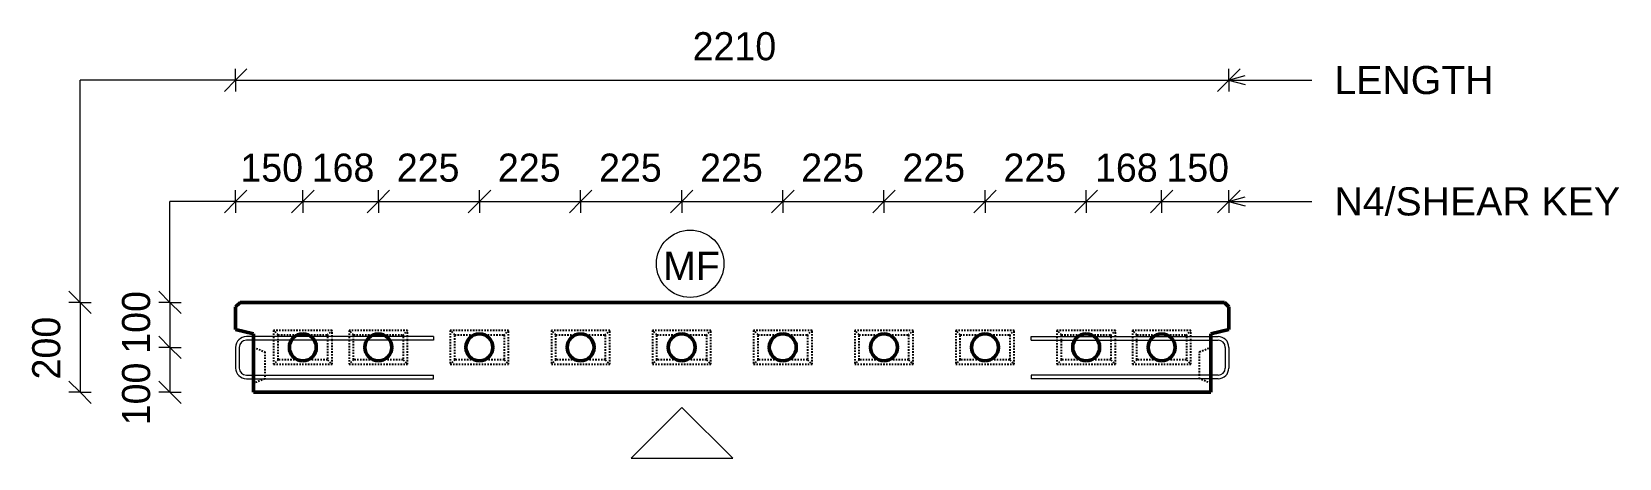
# Model space of a CAD drawing. Header units: millimetres. Extents: x -5423 to 14188, y 1067 to 21611.
# Drawn here: x -5423 to -1890, y 20118 to 21067 of the extents above; entities that cross this region are included whole.
import ezdxf

# ---------------------------------------------------------------- set-up
doc = ezdxf.new("R2010")
doc.units = ezdxf.units.MM
doc.linetypes.add('Dash', pattern=[6.36, 3.18, -3.18])
for name, color, linetype, lineweight in [('A-ANNO-DIMS', 211, 'Continuous', 9), ('A-ANNO-DIMS-25', 211, 'Continuous', 9), ('A-DETL-THIN', 151, 'Continuous', 18), ('A-WALL', 113, 'Continuous', 25), ('A-WALL-HDLN', 110, 'Dash', 25), ('G-ANNO-TEXT', 231, 'Continuous', 9), ('S-RBAR', 171, 'Continuous', 18)]:
    doc.layers.add(name, color=color, linetype=linetype, lineweight=lineweight)
doc.styles.add('Arial', font='arial.ttf', dxfattribs={"height": 62.5})
doc.styles.add('Nirmala UI Semilight', font='NirmalaS.ttf', dxfattribs={"height": 62.5})
doc.dimstyles.new('Arrow_Filled_-_2_5_NI_UI', dxfattribs={"dimscale": 304.8, "dimtxt": 65.460247, "dimasz": 0.164042, "dimexe": 0.082021, "dimexo": 0.0625, "dimgap": 0.082021, "dimtad": 1, "dimdec": 0, "dimzin": 0, "dimdsep": 46, "dimtxsty": 'Nirmala UI Semilight', "dimblk1": 'OBLIQUE', "dimblk2": 'OBLIQUE', "dimsah": 1, "dimcen": 0.09, "dimazin": 0, "dimtfac": 1, "dimtdec": 4, "dimtix": 1, "dimtmove": 0, "dimatfit": 3, "dimfxl": 0.082021, "dimfxlon": 1, "dimtvp": 1, "dimtolj": 1, "dimtzin": 0, "dimarcsym": 2})
doc.dimstyles.new('Arrow_Filled_-_2_5_NI_UI_1', dxfattribs={"dimscale": 304.8, "dimtxt": 65.460247, "dimasz": 0.164042, "dimexe": 0.082021, "dimexo": 0.0625, "dimgap": 0.082021, "dimtad": 1, "dimdec": 0, "dimzin": 0, "dimdsep": 46, "dimtxsty": 'Nirmala UI Semilight', "dimblk1": 'OBLIQUE', "dimblk2": 'OBLIQUE', "dimsah": 1, "dimcen": 0.09, "dimazin": 0, "dimtfac": 1, "dimtdec": 4, "dimtix": 1, "dimtmove": 2, "dimatfit": 3, "dimfxl": 0.082021, "dimfxlon": 1, "dimtvp": 1, "dimtolj": 1, "dimtzin": 0, "dimarcsym": 2})

# ---------------------------------------------------------------- blocks, each defined once
blk = doc.blocks.new('DIMBLOCK1-Elevation Top')
at = {"layer": 'A-ANNO-DIMS-25'}
for p, q in [((-4968.8, 20959), (-4943.8, 20984)), ((-4968.8, 20959), (-4968.8, 20984)), ((-2758.8, 20959), (-2733.8, 20984)), ((-2758.8, 20959), (-2758.8, 20984)), ((-4968.8, 20959), (-4993.8, 20934)), ((-4968.8, 20959), (-2758.8, 20959)), ((-4968.8, 20959), (-4968.8, 20934)), ((-2758.8, 20959), (-2783.8, 20934)), ((-2758.8, 20959), (-2758.8, 20934))]:
    blk.add_line(p, q, dxfattribs=at)
at = {"layer": 'A-ANNO-DIMS-25', "color": 0, "insert": (-3951.9, 21065.6), "char_height": 62.5, "width": 211.377, "attachment_point": 1, "line_spacing_factor": 1.142579, "style": 'Nirmala UI Semilight'}
blk.add_mtext('2210', dxfattribs=at)
blk = doc.blocks.new('_Oblique')
at = {"color": 0, "linetype": 'ByBlock', "lineweight": -2}
blk.add_line((-0.5, -0.5), (0.5, 0.5), dxfattribs=at)
blk = doc.blocks.new('DIMBLOCK2-Elevation Top')
at = {"layer": 'A-ANNO-DIMS-25'}
for p, q in [((-4968.8, 20689), (-4943.8, 20714)), ((-4968.8, 20689), (-4968.8, 20714)), ((-4819.3, 20689), (-4794.3, 20714)), ((-4819.3, 20689), (-4819.3, 20714)), ((-4968.8, 20689), (-4993.8, 20664)), ((-4968.8, 20689), (-4819.3, 20689)), ((-4968.8, 20689), (-4968.8, 20664)), ((-4819.3, 20689), (-4844.3, 20664)), ((-4819.3, 20689), (-4819.3, 20664))]:
    blk.add_line(p, q, dxfattribs=at)
at = {"layer": 'A-ANNO-DIMS-25', "color": 0, "insert": (-4958.3, 20795.6), "char_height": 62.5, "width": 154.248, "attachment_point": 1, "line_spacing_factor": 1.142579, "style": 'Nirmala UI Semilight'}
blk.add_mtext('150', dxfattribs=at)
blk = doc.blocks.new('DIMBLOCK3-Elevation Top')
at = {"layer": 'A-ANNO-DIMS-25'}
for p, q in [((-4819.3, 20689), (-4794.3, 20714)), ((-4819.3, 20689), (-4819.3, 20714)), ((-4651.3, 20689), (-4626.3, 20714)), ((-4651.3, 20689), (-4651.3, 20714)), ((-4819.3, 20689), (-4844.3, 20664)), ((-4819.3, 20689), (-4651.3, 20689)), ((-4819.3, 20689), (-4819.3, 20664)), ((-4651.3, 20689), (-4676.3, 20664)), ((-4651.3, 20689), (-4651.3, 20664))]:
    blk.add_line(p, q, dxfattribs=at)
at = {"layer": 'A-ANNO-DIMS-25', "color": 0, "insert": (-4799.6, 20795.6), "char_height": 62.5, "width": 154.248, "attachment_point": 1, "line_spacing_factor": 1.142579, "style": 'Nirmala UI Semilight'}
blk.add_mtext('168', dxfattribs=at)
blk = doc.blocks.new('DIMBLOCK4-Elevation Top')
at = {"layer": 'A-ANNO-DIMS-25'}
for p, q in [((-4651.3, 20689), (-4626.3, 20714)), ((-4651.3, 20689), (-4651.3, 20714)), ((-4426.3, 20689), (-4401.3, 20714)), ((-4426.3, 20689), (-4426.3, 20714)), ((-4651.3, 20689), (-4676.3, 20664)), ((-4651.3, 20689), (-4426.3, 20689)), ((-4651.3, 20689), (-4651.3, 20664)), ((-4426.3, 20689), (-4451.3, 20664)), ((-4426.3, 20689), (-4426.3, 20664))]:
    blk.add_line(p, q, dxfattribs=at)
at = {"layer": 'A-ANNO-DIMS-25', "color": 0, "insert": (-4610.2, 20795.6), "char_height": 62.5, "width": 171.387, "attachment_point": 1, "line_spacing_factor": 1.142579, "style": 'Nirmala UI Semilight'}
blk.add_mtext('225', dxfattribs=at)
blk = doc.blocks.new('DIMBLOCK5-Elevation Top')
at = {"layer": 'A-ANNO-DIMS-25'}
for p, q in [((-4426.3, 20689), (-4401.3, 20714)), ((-4426.3, 20689), (-4426.3, 20714)), ((-4201.3, 20689), (-4176.3, 20714)), ((-4201.3, 20689), (-4201.3, 20714)), ((-4426.3, 20689), (-4451.3, 20664)), ((-4426.3, 20689), (-4201.3, 20689)), ((-4426.3, 20689), (-4426.3, 20664)), ((-4201.3, 20689), (-4226.3, 20664)), ((-4201.3, 20689), (-4201.3, 20664))]:
    blk.add_line(p, q, dxfattribs=at)
at = {"layer": 'A-ANNO-DIMS-25', "color": 0, "insert": (-4385.2, 20795.6), "char_height": 62.5, "width": 171.387, "attachment_point": 1, "line_spacing_factor": 1.142579, "style": 'Nirmala UI Semilight'}
blk.add_mtext('225', dxfattribs=at)
blk = doc.blocks.new('DIMBLOCK6-Elevation Top')
at = {"layer": 'A-ANNO-DIMS-25'}
for p, q in [((-4201.3, 20689), (-4176.3, 20714)), ((-4201.3, 20689), (-4201.3, 20714)), ((-3976.3, 20689), (-3951.3, 20714)), ((-3976.3, 20689), (-3976.3, 20714)), ((-4201.3, 20689), (-4226.3, 20664)), ((-4201.3, 20689), (-3976.3, 20689)), ((-4201.3, 20689), (-4201.3, 20664)), ((-3976.3, 20689), (-4001.3, 20664)), ((-3976.3, 20689), (-3976.3, 20664))]:
    blk.add_line(p, q, dxfattribs=at)
at = {"layer": 'A-ANNO-DIMS-25', "color": 0, "insert": (-4160.2, 20795.6), "char_height": 62.5, "width": 171.387, "attachment_point": 1, "line_spacing_factor": 1.142579, "style": 'Nirmala UI Semilight'}
blk.add_mtext('225', dxfattribs=at)
blk = doc.blocks.new('DIMBLOCK7-Elevation Top')
at = {"layer": 'A-ANNO-DIMS-25'}
for p, q in [((-3976.3, 20689), (-3951.3, 20714)), ((-3976.3, 20689), (-3976.3, 20714)), ((-3751.3, 20689), (-3726.3, 20714)), ((-3751.3, 20689), (-3751.3, 20714)), ((-3976.3, 20689), (-4001.3, 20664)), ((-3976.3, 20689), (-3751.3, 20689)), ((-3976.3, 20689), (-3976.3, 20664)), ((-3751.3, 20689), (-3776.3, 20664)), ((-3751.3, 20689), (-3751.3, 20664))]:
    blk.add_line(p, q, dxfattribs=at)
at = {"layer": 'A-ANNO-DIMS-25', "color": 0, "insert": (-3935.2, 20795.6), "char_height": 62.5, "width": 171.387, "attachment_point": 1, "line_spacing_factor": 1.142579, "style": 'Nirmala UI Semilight'}
blk.add_mtext('225', dxfattribs=at)
blk = doc.blocks.new('DIMBLOCK8-Elevation Top')
at = {"layer": 'A-ANNO-DIMS-25'}
for p, q in [((-3751.3, 20689), (-3726.3, 20714)), ((-3751.3, 20689), (-3751.3, 20714)), ((-3526.3, 20689), (-3501.3, 20714)), ((-3526.3, 20689), (-3526.3, 20714)), ((-3751.3, 20689), (-3776.3, 20664)), ((-3751.3, 20689), (-3526.3, 20689)), ((-3751.3, 20689), (-3751.3, 20664)), ((-3526.3, 20689), (-3551.3, 20664)), ((-3526.3, 20689), (-3526.3, 20664))]:
    blk.add_line(p, q, dxfattribs=at)
at = {"layer": 'A-ANNO-DIMS-25', "color": 0, "insert": (-3710.2, 20795.6), "char_height": 62.5, "width": 171.387, "attachment_point": 1, "line_spacing_factor": 1.142579, "style": 'Nirmala UI Semilight'}
blk.add_mtext('225', dxfattribs=at)
blk = doc.blocks.new('DIMBLOCK9-Elevation Top')
at = {"layer": 'A-ANNO-DIMS-25'}
for p, q in [((-3526.3, 20689), (-3501.3, 20714)), ((-3526.3, 20689), (-3526.3, 20714)), ((-3301.3, 20689), (-3276.3, 20714)), ((-3301.3, 20689), (-3301.3, 20714)), ((-3526.3, 20689), (-3551.3, 20664)), ((-3526.3, 20689), (-3301.3, 20689)), ((-3526.3, 20689), (-3526.3, 20664)), ((-3301.3, 20689), (-3326.3, 20664)), ((-3301.3, 20689), (-3301.3, 20664))]:
    blk.add_line(p, q, dxfattribs=at)
at = {"layer": 'A-ANNO-DIMS-25', "color": 0, "insert": (-3485.2, 20795.6), "char_height": 62.5, "width": 171.387, "attachment_point": 1, "line_spacing_factor": 1.142579, "style": 'Nirmala UI Semilight'}
blk.add_mtext('225', dxfattribs=at)
blk = doc.blocks.new('DIMBLOCK10-Elevation Top')
at = {"layer": 'A-ANNO-DIMS-25'}
for p, q in [((-3301.3, 20689), (-3276.3, 20714)), ((-3301.3, 20689), (-3301.3, 20714)), ((-3076.3, 20689), (-3051.3, 20714)), ((-3076.3, 20689), (-3076.3, 20714)), ((-3301.3, 20689), (-3326.3, 20664)), ((-3301.3, 20689), (-3076.3, 20689)), ((-3301.3, 20689), (-3301.3, 20664)), ((-3076.3, 20689), (-3101.3, 20664)), ((-3076.3, 20689), (-3076.3, 20664))]:
    blk.add_line(p, q, dxfattribs=at)
at = {"layer": 'A-ANNO-DIMS-25', "color": 0, "insert": (-3260.2, 20795.6), "char_height": 62.5, "width": 171.387, "attachment_point": 1, "line_spacing_factor": 1.142579, "style": 'Nirmala UI Semilight'}
blk.add_mtext('225', dxfattribs=at)
blk = doc.blocks.new('DIMBLOCK11-Elevation Top')
at = {"layer": 'A-ANNO-DIMS-25'}
for p, q in [((-3076.3, 20689), (-3051.3, 20714)), ((-3076.3, 20689), (-3076.3, 20714)), ((-2908.3, 20689), (-2883.3, 20714)), ((-2908.3, 20689), (-2908.3, 20714)), ((-3076.3, 20689), (-3101.3, 20664)), ((-3076.3, 20689), (-2908.3, 20689)), ((-3076.3, 20689), (-3076.3, 20664)), ((-2908.3, 20689), (-2933.3, 20664)), ((-2908.3, 20689), (-2908.3, 20664))]:
    blk.add_line(p, q, dxfattribs=at)
at = {"layer": 'A-ANNO-DIMS-25', "color": 0, "insert": (-3056.6, 20795.6), "char_height": 62.5, "width": 154.248, "attachment_point": 1, "line_spacing_factor": 1.142579, "style": 'Nirmala UI Semilight'}
blk.add_mtext('168', dxfattribs=at)
blk = doc.blocks.new('DIMBLOCK12-Elevation Top')
at = {"layer": 'A-ANNO-DIMS-25'}
for p, q in [((-2908.3, 20689), (-2883.3, 20714)), ((-2908.3, 20689), (-2908.3, 20714)), ((-2758.8, 20689), (-2733.8, 20714)), ((-2758.8, 20689), (-2758.8, 20714)), ((-2908.3, 20689), (-2933.3, 20664)), ((-2908.3, 20689), (-2758.8, 20689)), ((-2908.3, 20689), (-2908.3, 20664)), ((-2758.8, 20689), (-2783.8, 20664)), ((-2758.8, 20689), (-2758.8, 20664))]:
    blk.add_line(p, q, dxfattribs=at)
at = {"layer": 'A-ANNO-DIMS-25', "color": 0, "insert": (-2897.8, 20795.6), "char_height": 62.5, "width": 154.248, "attachment_point": 1, "line_spacing_factor": 1.142579, "style": 'Nirmala UI Semilight'}
blk.add_mtext('150', dxfattribs=at)
blk = doc.blocks.new('DIMBLOCK13-Elevation Top')
at = {"layer": 'A-ANNO-DIMS-25'}
for p, q in [((-5315, 20464.6), (-5340, 20489.6)), ((-5315, 20464.6), (-5340, 20464.6)), ((-5315, 20464.6), (-5315, 20264.6)), ((-5315, 20464.6), (-5290, 20439.6)), ((-5315, 20464.6), (-5290, 20464.6)), ((-5315, 20264.6), (-5340, 20289.6)), ((-5315, 20264.6), (-5340, 20264.6)), ((-5315, 20264.6), (-5290, 20239.6)), ((-5315, 20264.6), (-5290, 20264.6))]:
    blk.add_line(p, q, dxfattribs=at)
at = {"layer": 'A-ANNO-DIMS-25', "color": 0, "insert": (-5421.6, 20293.2), "char_height": 62.5, "width": 171.387, "attachment_point": 1, "rotation": 90, "line_spacing_factor": 1.142579, "style": 'Nirmala UI Semilight'}
blk.add_mtext('200', dxfattribs=at)
blk = doc.blocks.new('DIMBLOCK14-Elevation Top')
at = {"layer": 'A-ANNO-DIMS-25'}
for p, q in [((-5115, 20464.6), (-5140, 20489.6)), ((-5115, 20464.6), (-5140, 20464.6)), ((-5115, 20464.6), (-5115, 20364.6)), ((-5115, 20464.6), (-5090, 20439.6)), ((-5115, 20464.6), (-5090, 20464.6)), ((-5115, 20364.6), (-5140, 20389.6)), ((-5115, 20364.6), (-5140, 20364.6)), ((-5115, 20364.6), (-5090, 20339.6)), ((-5115, 20364.6), (-5090, 20364.6))]:
    blk.add_line(p, q, dxfattribs=at)
at = {"layer": 'A-ANNO-DIMS-25', "color": 0, "insert": (-5221.6, 20350.3), "char_height": 62.5, "width": 154.248, "attachment_point": 1, "rotation": 90, "line_spacing_factor": 1.142579, "style": 'Nirmala UI Semilight'}
blk.add_mtext('100', dxfattribs=at)
blk = doc.blocks.new('DIMBLOCK15-Elevation Top')
at = {"layer": 'A-ANNO-DIMS-25'}
for p, q in [((-5115, 20364.6), (-5140, 20389.6)), ((-5115, 20364.6), (-5140, 20364.6)), ((-5115, 20364.6), (-5115, 20264.6)), ((-5115, 20364.6), (-5090, 20339.6)), ((-5115, 20364.6), (-5090, 20364.6)), ((-5115, 20264.6), (-5140, 20289.6)), ((-5115, 20264.6), (-5140, 20264.6)), ((-5115, 20264.6), (-5090, 20239.6)), ((-5115, 20264.6), (-5090, 20264.6))]:
    blk.add_line(p, q, dxfattribs=at)
at = {"layer": 'A-ANNO-DIMS-25', "color": 0, "insert": (-5221.6, 20191.2), "char_height": 62.5, "width": 154.248, "attachment_point": 1, "rotation": 90, "line_spacing_factor": 1.142579, "style": 'Nirmala UI Semilight'}
blk.add_mtext('100', dxfattribs=at)

msp = doc.modelspace()

# ---------------------------------------------------------------- linework, layer by layer
at = {"layer": 'A-DETL-THIN'}
for p, q in [((-5315, 20464.6), (-5315, 20959)), ((-4968.8, 20959), (-5315, 20959)), ((-5115, 20464.6), (-5115, 20689)), ((-4968.8, 20689), (-5115, 20689)), ((-3975.7, 20231.1), (-4088.9, 20117.9)), ((-3862.6, 20117.9), (-3975.7, 20231.1)), ((-4088.9, 20117.9), (-3862.6, 20117.9))]:
    msp.add_line(p, q, dxfattribs=at)
msp.add_circle((-3957.4, 20550.5), 75, dxfattribs=at)
at = {"layer": 'A-WALL', "lineweight": 50}
for p, q in [((-4958.8, 20464.6), (-4968.8, 20454.6)), ((-4968.8, 20454.6), (-4968.8, 20404.6)), ((-2768.8, 20464.6), (-4958.8, 20464.6)), ((-2758.8, 20454.6), (-2768.8, 20464.6)), ((-2758.8, 20404.6), (-2758.8, 20454.6)), ((-4968.8, 20404.6), (-4928.8, 20394.6)), ((-4928.8, 20394.6), (-4928.8, 20264.6)), ((-2798.8, 20394.6), (-2758.8, 20404.6)), ((-2798.8, 20264.6), (-2798.8, 20394.6)), ((-4928.8, 20264.6), (-2798.8, 20264.6))]:
    msp.add_line(p, q, dxfattribs=at)
for centre, start, end in [((-4819.3, 20364.6), 90, 270), ((-4819.3, 20364.6), 270, 90), ((-4651.3, 20364.6), 90, 270), ((-4651.3, 20364.6), 270, 90), ((-4426.3, 20364.6), 90, 270), ((-4426.3, 20364.6), 270, 90), ((-4201.3, 20364.6), 90, 270), ((-4201.3, 20364.6), 270, 90), ((-3976.3, 20364.6), 90, 270), ((-3976.3, 20364.6), 270, 90), ((-3751.3, 20364.6), 90, 270), ((-3751.3, 20364.6), 270, 90), ((-3526.3, 20364.6), 90, 270), ((-3526.3, 20364.6), 270, 90), ((-3301.3, 20364.6), 90, 270), ((-3301.3, 20364.6), 270, 90), ((-3076.3, 20364.6), 90, 270), ((-3076.3, 20364.6), 270, 90), ((-2908.3, 20364.6), 90, 270), ((-2908.3, 20364.6), 270, 90)]:
    msp.add_arc(centre, 30, start, end, dxfattribs=at)
at = {"layer": 'A-WALL-HDLN'}
for p, q in [((-4754.3, 20402.1), (-4884.3, 20402.1)), ((-4884.3, 20402.1), (-4884.3, 20388.6)), ((-4874.3, 20392.1), (-4884.3, 20402.1)), ((-4884.3, 20388.5), (-4884.3, 20380.6)), ((-4874.3, 20392.1), (-4831.3, 20392.1)), ((-4874.3, 20388.6), (-4874.3, 20392.1)), ((-4874.3, 20380.6), (-4874.3, 20388.5)), ((-4807.3, 20392.1), (-4764.3, 20392.1)), ((-4754.3, 20402.1), (-4764.3, 20392.1)), ((-4764.3, 20392.1), (-4764.3, 20388.6)), ((-4764.3, 20388.5), (-4764.3, 20380.6)), ((-4754.3, 20388.6), (-4754.3, 20402.1)), ((-4754.3, 20380.6), (-4754.3, 20388.5)), ((-4586.3, 20402.1), (-4716.3, 20402.1)), ((-4716.3, 20402.1), (-4716.3, 20388.6)), ((-4706.3, 20392.1), (-4716.3, 20402.1)), ((-4716.3, 20388.5), (-4716.3, 20380.6)), ((-4706.3, 20392.1), (-4663.3, 20392.1)), ((-4706.3, 20388.6), (-4706.3, 20392.1)), ((-4706.3, 20380.6), (-4706.3, 20388.5)), ((-4639.3, 20392.1), (-4596.3, 20392.1)), ((-4586.3, 20402.1), (-4596.3, 20392.1)), ((-4596.3, 20392.1), (-4596.3, 20388.6)), ((-4596.3, 20388.5), (-4596.3, 20380.6)), ((-4586.3, 20388.6), (-4586.3, 20402.1)), ((-4586.3, 20380.6), (-4586.3, 20388.5)), ((-4361.3, 20402.1), (-4491.3, 20402.1)), ((-4491.3, 20402.1), (-4491.3, 20327.1)), ((-4481.3, 20392.1), (-4491.3, 20402.1)), ((-4481.3, 20392.1), (-4438.3, 20392.1)), ((-4481.3, 20337.1), (-4481.3, 20392.1)), ((-4414.3, 20392.1), (-4371.3, 20392.1)), ((-4361.3, 20402.1), (-4371.3, 20392.1)), ((-4371.3, 20392.1), (-4371.3, 20337.1)), ((-4361.3, 20327.1), (-4361.3, 20402.1)), ((-4136.3, 20402.1), (-4266.3, 20402.1)), ((-4266.3, 20402.1), (-4266.3, 20327.1)), ((-4256.3, 20392.1), (-4266.3, 20402.1)), ((-4256.3, 20392.1), (-4213.3, 20392.1)), ((-4256.3, 20337.1), (-4256.3, 20392.1)), ((-4189.3, 20392.1), (-4146.3, 20392.1)), ((-4136.3, 20402.1), (-4146.3, 20392.1)), ((-4146.3, 20392.1), (-4146.3, 20337.1)), ((-4136.3, 20327.1), (-4136.3, 20402.1)), ((-3911.3, 20402.1), (-4041.3, 20402.1)), ((-4041.3, 20402.1), (-4041.3, 20327.1)), ((-4031.3, 20392.1), (-4041.3, 20402.1)), ((-4031.3, 20392.1), (-3988.3, 20392.1)), ((-4031.3, 20337.1), (-4031.3, 20392.1)), ((-3964.3, 20392.1), (-3921.3, 20392.1)), ((-3911.3, 20402.1), (-3921.3, 20392.1)), ((-3921.3, 20392.1), (-3921.3, 20337.1)), ((-3911.3, 20327.1), (-3911.3, 20402.1)), ((-3686.3, 20402.1), (-3816.3, 20402.1)), ((-3816.3, 20402.1), (-3816.3, 20327.1)), ((-3806.3, 20392.1), (-3816.3, 20402.1)), ((-3806.3, 20392.1), (-3763.3, 20392.1)), ((-3806.3, 20337.1), (-3806.3, 20392.1)), ((-3739.3, 20392.1), (-3696.3, 20392.1)), ((-3686.3, 20402.1), (-3696.3, 20392.1)), ((-3696.3, 20392.1), (-3696.3, 20337.1)), ((-3686.3, 20327.1), (-3686.3, 20402.1)), ((-3461.3, 20402.1), (-3591.3, 20402.1)), ((-3591.3, 20402.1), (-3591.3, 20327.1)), ((-3581.3, 20392.1), (-3591.3, 20402.1)), ((-3581.3, 20392.1), (-3538.3, 20392.1)), ((-3581.3, 20337.1), (-3581.3, 20392.1)), ((-3514.3, 20392.1), (-3471.3, 20392.1)), ((-3461.3, 20402.1), (-3471.3, 20392.1)), ((-3471.3, 20392.1), (-3471.3, 20337.1)), ((-3461.3, 20327.1), (-3461.3, 20402.1)), ((-3236.3, 20402.1), (-3366.3, 20402.1)), ((-3366.3, 20402.1), (-3366.3, 20327.1)), ((-3356.3, 20392.1), (-3366.3, 20402.1)), ((-3356.3, 20392.1), (-3313.3, 20392.1)), ((-3356.3, 20337.1), (-3356.3, 20392.1)), ((-3289.3, 20392.1), (-3246.3, 20392.1)), ((-3236.3, 20402.1), (-3246.3, 20392.1)), ((-3246.3, 20392.1), (-3246.3, 20337.1)), ((-3236.3, 20327.1), (-3236.3, 20402.1)), ((-3011.3, 20402.1), (-3141.3, 20402.1)), ((-3141.3, 20402.1), (-3141.3, 20388.6)), ((-3131.3, 20392.1), (-3141.3, 20402.1)), ((-3141.3, 20388.5), (-3141.3, 20380.6)), ((-3131.3, 20392.1), (-3088.3, 20392.1)), ((-3131.3, 20388.6), (-3131.3, 20392.1)), ((-3131.3, 20380.6), (-3131.3, 20388.5)), ((-3064.3, 20392.1), (-3021.3, 20392.1)), ((-3011.3, 20402.1), (-3021.3, 20392.1)), ((-3021.3, 20392.1), (-3021.3, 20388.6)), ((-3021.3, 20388.5), (-3021.3, 20380.6)), ((-3011.3, 20388.6), (-3011.3, 20402.1)), ((-3011.3, 20380.6), (-3011.3, 20388.5)), ((-2843.3, 20402.1), (-2973.3, 20402.1)), ((-2973.3, 20402.1), (-2973.3, 20388.6)), ((-2963.3, 20392.1), (-2973.3, 20402.1)), ((-2973.3, 20388.5), (-2973.3, 20380.6)), ((-2963.3, 20392.1), (-2920.3, 20392.1)), ((-2963.3, 20388.6), (-2963.3, 20392.1)), ((-2963.3, 20380.6), (-2963.3, 20388.5)), ((-2896.3, 20392.1), (-2853.3, 20392.1)), ((-2843.3, 20402.1), (-2853.3, 20392.1)), ((-2853.3, 20392.1), (-2853.3, 20388.6)), ((-2853.3, 20388.5), (-2853.3, 20380.6)), ((-2843.3, 20388.6), (-2843.3, 20402.1)), ((-2843.3, 20380.6), (-2843.3, 20388.5)), ((-4928.8, 20364.6), (-4903.8, 20354.6)), ((-4903.8, 20354.6), (-4903.8, 20302.6)), ((-4884.3, 20380.5), (-4884.3, 20327.1)), ((-4874.3, 20337.1), (-4874.3, 20380.5)), ((-4764.3, 20380.5), (-4764.3, 20337.1)), ((-4754.3, 20327.1), (-4754.3, 20380.5)), ((-4716.3, 20380.5), (-4716.3, 20327.1)), ((-4706.3, 20337.1), (-4706.3, 20380.5)), ((-4596.3, 20380.5), (-4596.3, 20337.1)), ((-4586.3, 20327.1), (-4586.3, 20380.5)), ((-3141.3, 20380.5), (-3141.3, 20327.1)), ((-3131.3, 20337.1), (-3131.3, 20380.5)), ((-3021.3, 20380.5), (-3021.3, 20337.1)), ((-3011.3, 20327.1), (-3011.3, 20380.5)), ((-2973.3, 20380.5), (-2973.3, 20327.1)), ((-2963.3, 20337.1), (-2963.3, 20380.5)), ((-2853.3, 20380.5), (-2853.3, 20337.1)), ((-2843.3, 20327.1), (-2843.3, 20380.5)), ((-2823.8, 20354.6), (-2798.9, 20364.5)), ((-2823.8, 20302.6), (-2823.8, 20354.6)), ((-4874.3, 20337.1), (-4884.3, 20327.1)), ((-4884.3, 20327.1), (-4754.3, 20327.1)), ((-4831.3, 20337.1), (-4874.3, 20337.1)), ((-4764.3, 20337.1), (-4807.3, 20337.1)), ((-4764.3, 20337.1), (-4754.3, 20327.1)), ((-4706.3, 20337.1), (-4716.3, 20327.1)), ((-4716.3, 20327.1), (-4586.3, 20327.1)), ((-4663.3, 20337.1), (-4706.3, 20337.1)), ((-4596.3, 20337.1), (-4639.3, 20337.1)), ((-4596.3, 20337.1), (-4586.3, 20327.1)), ((-4481.3, 20337.1), (-4491.3, 20327.1)), ((-4491.3, 20327.1), (-4361.3, 20327.1)), ((-4438.3, 20337.1), (-4481.3, 20337.1)), ((-4371.3, 20337.1), (-4414.3, 20337.1)), ((-4371.3, 20337.1), (-4361.3, 20327.1)), ((-4256.3, 20337.1), (-4266.3, 20327.1)), ((-4266.3, 20327.1), (-4136.3, 20327.1)), ((-4213.3, 20337.1), (-4256.3, 20337.1)), ((-4146.3, 20337.1), (-4189.3, 20337.1)), ((-4146.3, 20337.1), (-4136.3, 20327.1)), ((-4031.3, 20337.1), (-4041.3, 20327.1)), ((-4041.3, 20327.1), (-3911.3, 20327.1)), ((-3988.3, 20337.1), (-4031.3, 20337.1)), ((-3921.3, 20337.1), (-3964.3, 20337.1)), ((-3921.3, 20337.1), (-3911.3, 20327.1)), ((-3806.3, 20337.1), (-3816.3, 20327.1)), ((-3816.3, 20327.1), (-3686.3, 20327.1)), ((-3763.3, 20337.1), (-3806.3, 20337.1)), ((-3696.3, 20337.1), (-3739.3, 20337.1)), ((-3696.3, 20337.1), (-3686.3, 20327.1)), ((-3581.3, 20337.1), (-3591.3, 20327.1)), ((-3591.3, 20327.1), (-3461.3, 20327.1)), ((-3538.3, 20337.1), (-3581.3, 20337.1)), ((-3471.3, 20337.1), (-3514.3, 20337.1)), ((-3471.3, 20337.1), (-3461.3, 20327.1)), ((-3356.3, 20337.1), (-3366.3, 20327.1)), ((-3366.3, 20327.1), (-3236.3, 20327.1)), ((-3313.3, 20337.1), (-3356.3, 20337.1)), ((-3246.3, 20337.1), (-3289.3, 20337.1)), ((-3246.3, 20337.1), (-3236.3, 20327.1)), ((-3131.3, 20337.1), (-3141.3, 20327.1)), ((-3141.3, 20327.1), (-3011.3, 20327.1)), ((-3088.3, 20337.1), (-3131.3, 20337.1)), ((-3021.3, 20337.1), (-3064.3, 20337.1)), ((-3021.3, 20337.1), (-3011.3, 20327.1)), ((-2963.3, 20337.1), (-2973.3, 20327.1)), ((-2973.3, 20327.1), (-2843.3, 20327.1)), ((-2920.3, 20337.1), (-2963.3, 20337.1)), ((-2853.3, 20337.1), (-2896.3, 20337.1)), ((-2853.3, 20337.1), (-2843.3, 20327.1)), ((-4903.9, 20294.5), (-4928.8, 20284.6)), ((-4903.8, 20302.5), (-4903.8, 20294.6)), ((-2823.8, 20294.6), (-2823.8, 20302.5)), ((-2798.9, 20284.6), (-2823.7, 20294.5))]:
    msp.add_line(p, q, dxfattribs=at)
at = {"layer": 'G-ANNO-TEXT', "color": 10}
for p, q in [((-2759.9, 20959.2), (-2722.4, 20969.2)), ((-2759.9, 20959.2), (-2722.4, 20949.1)), ((-2759.9, 20959.2), (-2573.8, 20959.2)), ((-2759.9, 20689.2), (-2722.4, 20699.2)), ((-2759.9, 20689.2), (-2722.4, 20679.1)), ((-2759.9, 20689.2), (-2573.8, 20689.2))]:
    msp.add_line(p, q, dxfattribs=at)
at = {"layer": 'S-RBAR'}
for p, q in [((-4528.8, 20388.6), (-4944.8, 20388.6)), ((-4528.8, 20388.6), (-4528.8, 20380.6)), ((-3198.8, 20388.6), (-2782.8, 20388.6)), ((-3198.8, 20380.6), (-3198.8, 20388.6)), ((-4968.8, 20364.6), (-4968.8, 20318.6)), ((-4960.8, 20364.6), (-4960.8, 20318.6)), ((-4528.8, 20380.6), (-4944.8, 20380.6)), ((-3198.8, 20380.6), (-2782.8, 20380.6)), ((-2766.8, 20364.6), (-2766.8, 20318.6)), ((-2758.8, 20364.6), (-2758.8, 20318.6)), ((-4944.8, 20302.6), (-4528.8, 20302.6)), ((-4944.8, 20294.6), (-4528.8, 20294.6)), ((-4528.8, 20294.6), (-4528.8, 20302.6)), ((-2782.8, 20302.6), (-3198.8, 20302.6)), ((-3198.8, 20302.6), (-3198.8, 20294.6)), ((-2782.8, 20294.6), (-3198.8, 20294.6))]:
    msp.add_line(p, q, dxfattribs=at)
for centre, radius, start, end in [((-4944.8, 20364.6), 24, 90, 180), ((-2782.8, 20364.6), 24, 360, 90), ((-4944.8, 20364.6), 16, 90, 180), ((-2782.8, 20364.6), 16, 360, 90), ((-4944.8, 20318.6), 24, 180, 270), ((-4944.8, 20318.6), 16, 180, 270), ((-2782.8, 20318.6), 16, 270, 0), ((-2782.8, 20318.6), 24, 270, 0)]:
    msp.add_arc(centre, radius, start, end, dxfattribs=at)

# ---------------------------------------------------------------- texts
at = {"layer": 'G-ANNO-TEXT', "color": 7, "char_height": 62.5, "attachment_point": 1, "style": 'Arial'}
for s, insert, width in [('LENGTH', (-2523.8, 20990.4), 428.903), ('N4/SHEAR KEY', (-2523.8, 20720.4), 767.616), ('MF', (-4017.5, 20577.2), 150.316)]:
    msp.add_mtext(s, dxfattribs=dict(at, insert=insert, width=width))

# ---------------------------------------------------------------- dimensions: what is measured, and where the dimension line sits
at = {"layer": 'A-ANNO-DIMS'}
for base, p1, p2, override, picture, middle in [((-2758.8, 20959), (-4968.8, 20934), (-2758.8, 20934), {"dimpost": '<>', "dimfxl": 2210}, 'DIMBLOCK1-Elevation Top', (-3863.8, 21016.5)), ((-4819.3038302, 20689.0326981), (-4968.8038302, 20664.0326981), (-4819.3038302, 20664.0326981), {"dimpost": '<>', "dimfxl": 149.5}, 'DIMBLOCK2-Elevation Top', (-4894.0538302, 20746.5030608)), ((-4651.3, 20689), (-4819.3, 20664), (-4651.3, 20664), {"dimpost": '<>', "dimfxl": 168}, 'DIMBLOCK3-Elevation Top', (-4735.3, 20746.5)), ((-4426.3, 20689), (-4651.3, 20664), (-4426.3, 20664), {"dimpost": '<>', "dimfxl": 225}, 'DIMBLOCK4-Elevation Top', (-4538.8, 20746.3)), ((-4201.3, 20689), (-4426.3, 20664), (-4201.3, 20664), {"dimpost": '<>', "dimfxl": 225}, 'DIMBLOCK5-Elevation Top', (-4313.8, 20746.3)), ((-3976.3, 20689), (-4201.3, 20664), (-3976.3, 20664), {"dimpost": '<>', "dimfxl": 225}, 'DIMBLOCK6-Elevation Top', (-4088.8, 20746.3)), ((-3751.3, 20689), (-3976.3, 20664), (-3751.3, 20664), {"dimpost": '<>', "dimfxl": 225}, 'DIMBLOCK7-Elevation Top', (-3863.8, 20746.3)), ((-3526.3, 20689), (-3751.3, 20664), (-3526.3, 20664), {"dimpost": '<>', "dimfxl": 225}, 'DIMBLOCK8-Elevation Top', (-3638.8, 20746.3)), ((-3301.3, 20689), (-3526.3, 20664), (-3301.3, 20664), {"dimpost": '<>', "dimfxl": 225}, 'DIMBLOCK9-Elevation Top', (-3413.8, 20746.3)), ((-3076.3, 20689), (-3301.3, 20664), (-3076.3, 20664), {"dimpost": '<>', "dimfxl": 225}, 'DIMBLOCK10-Elevation Top', (-3188.8, 20746.3)), ((-2908.3, 20689), (-3076.3, 20664), (-2908.3, 20664), {"dimpost": '<>', "dimfxl": 168}, 'DIMBLOCK11-Elevation Top', (-2992.3, 20746.5)), ((-2758.8038302, 20689.0326981), (-2908.3038302, 20664.0326981), (-2758.8038302, 20664.0326981), {"dimpost": '<>', "dimfxl": 149.5}, 'DIMBLOCK12-Elevation Top', (-2833.5538302, 20746.5030608))]:
    dim = msp.add_linear_dim(base=base, p1=p1, p2=p2, dimstyle='Arrow_Filled_-_2_5_NI_UI', override=override, dxfattribs=at)
    dim.commit()
    dim.dimension.update_dxf_attribs({"geometry": picture, "text_midpoint": middle})
for base, p1, p2, override, picture, middle in [((-5315, 20264.6), (-5290, 20464.6), (-5290, 20264.6), {"dimpost": '<>', "dimfxl": 200}, 'DIMBLOCK13-Elevation Top', (-5372.3, 20364.6)), ((-5115, 20364.6), (-5090, 20464.6), (-5090, 20364.6), {"dimpost": '<>', "dimfxl": 100}, 'DIMBLOCK14-Elevation Top', (-5172.5, 20414.6))]:
    dim = msp.add_linear_dim(base=base, p1=p1, p2=p2, angle=90, dimstyle='Arrow_Filled_-_2_5_NI_UI', override=override, dxfattribs=at)
    dim.commit()
    dim.dimension.update_dxf_attribs({"geometry": picture, "text_midpoint": middle})
dim = msp.add_linear_dim(base=(-5115, 20264.6), p1=(-5090, 20364.6), p2=(-5090, 20264.6), angle=90, dimstyle='Arrow_Filled_-_2_5_NI_UI_1', override={"dimpost": '<>', "dimfxl": 100}, dxfattribs=at)
dim.commit()
dim.dimension.update_dxf_attribs({"geometry": 'DIMBLOCK15-Elevation Top', "text_midpoint": (-5179.9, 20268.3), "dimtype": 160, "text_rotation": 90})

doc.saveas('drawing.dxf')
